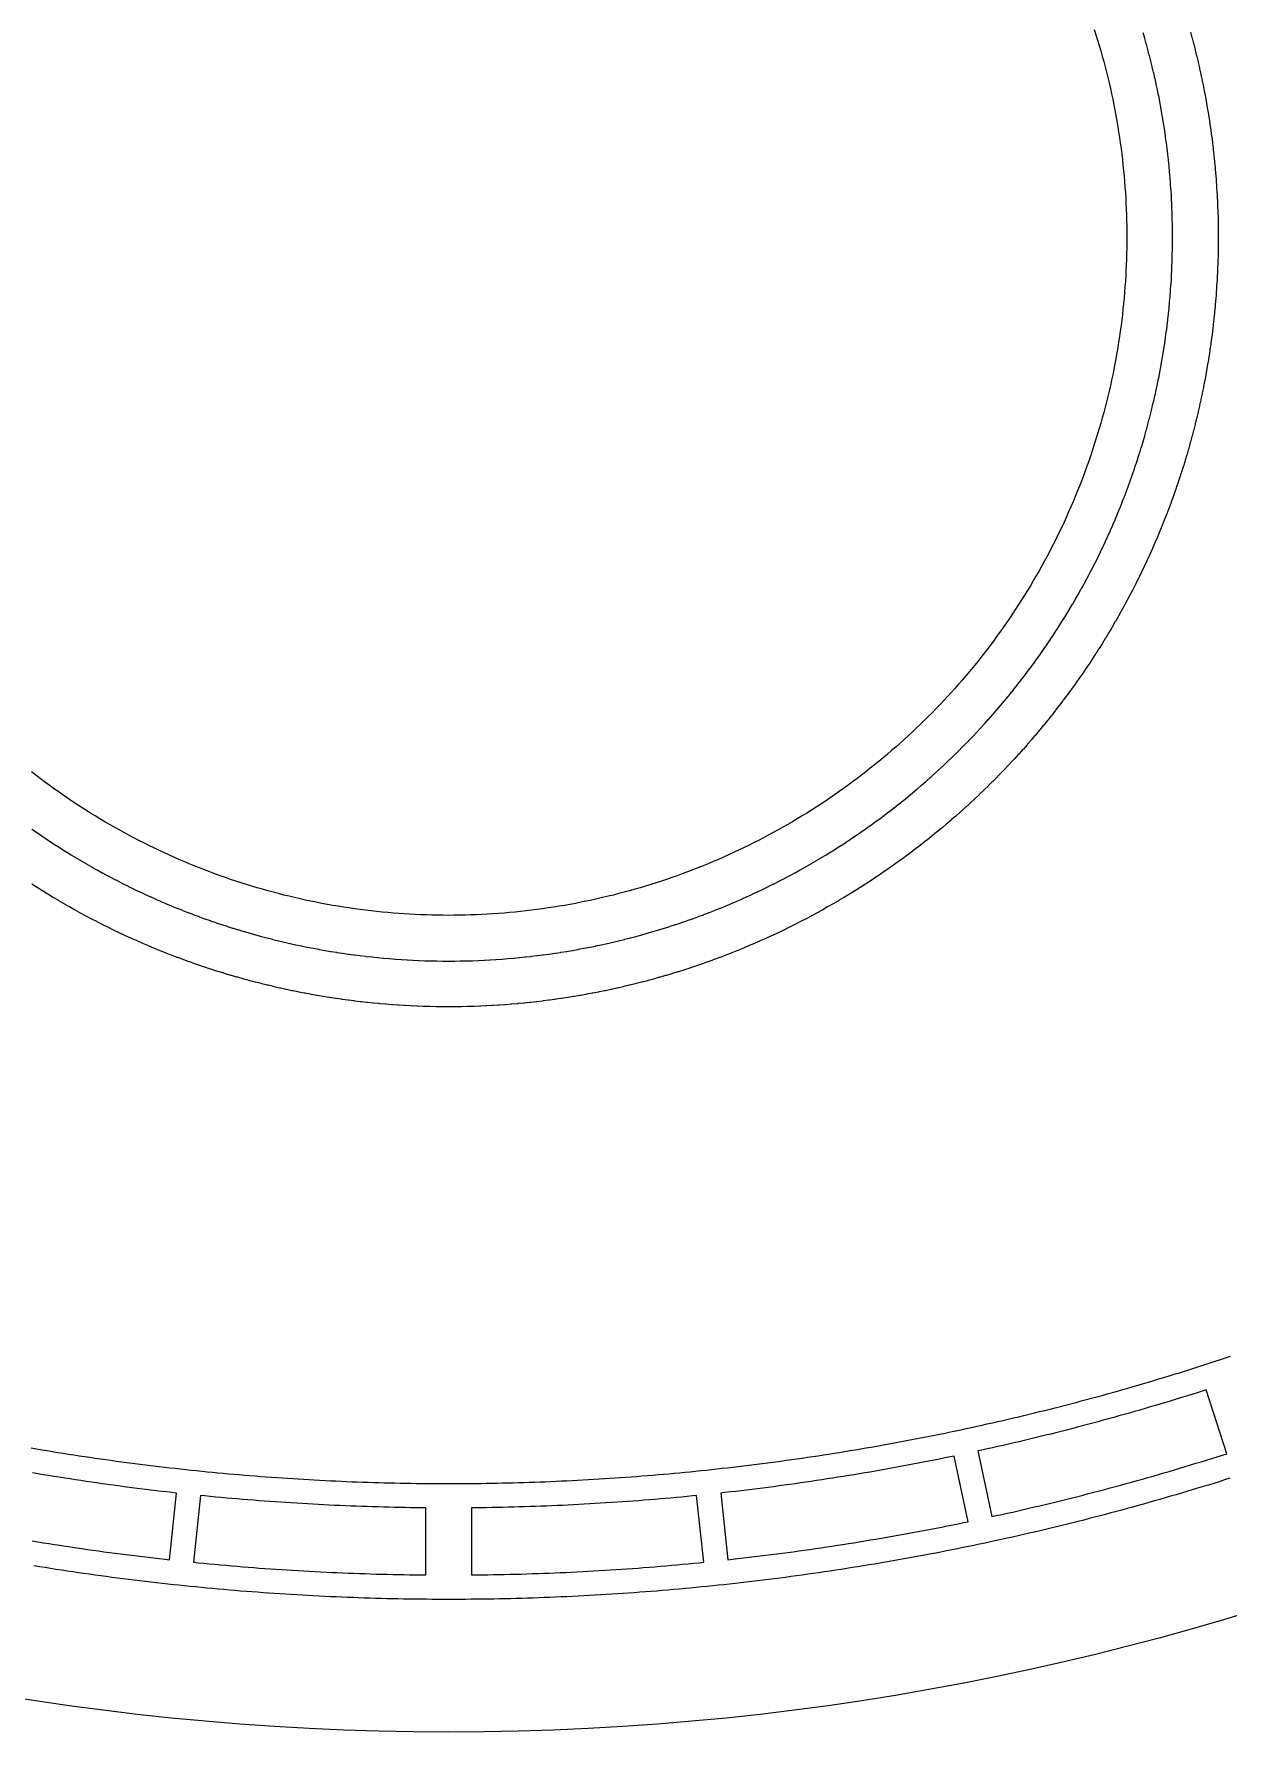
# Model space of a CAD drawing. Header units: millimetres. Extents: x -17.8 to 17.8, y -17.8 to 17.8.
# Drawn here: x -2.72 to 5.11, y -17.8 to -6.66 of the extents above; entities that cross this region are included whole.
import ezdxf

# ---------------------------------------------------------------- set-up
doc = ezdxf.new("R2010")
doc.units = ezdxf.units.MM
doc.layers.add('ALTIN', color=2, linetype='Continuous')
doc.layers.add('KESIM', color=1, linetype='Continuous')

msp = doc.modelspace()

# ---------------------------------------------------------------- linework, layer by layer
at = {"layer": 'ALTIN'}
for points in [[(4.8677, -6.6477), (4.8773, -6.6828), (4.8786, -6.6875), (4.8878, -6.7227), (4.8891, -6.7275), (4.8981, -6.7628), (4.8992, -6.7675), (4.908, -6.8029), (4.9091, -6.8077), (4.9175, -6.8431), (4.9186, -6.8479), (4.9268, -6.8833), (4.9278, -6.8881), (4.9357, -6.9237), (4.9367, -6.9285), (4.9442, -6.9641), (4.9452, -6.9689), (4.9525, -7.0046), (4.9534, -7.0094), (4.9604, -7.0451), (4.9613, -7.05), (4.968, -7.0858), (4.9689, -7.0906), (4.9752, -7.1264), (4.9761, -7.1313), (4.9821, -7.1672), (4.9829, -7.172), (4.9887, -7.2079), (4.9895, -7.2128), (4.995, -7.2488), (4.9957, -7.2536), (5.0009, -7.2897), (5.0016, -7.2945), (5.0065, -7.3306), (5.0071, -7.3355), (5.0117, -7.3716), (5.0123, -7.3765), (5.0166, -7.4126), (5.0172, -7.4175), (5.0212, -7.4537), (5.0217, -7.4586), (5.0254, -7.4948), (5.0259, -7.4997), (5.0293, -7.5359), (5.0298, -7.5408), (5.0329, -7.5771), (5.0333, -7.582), (5.0361, -7.6183), (5.0365, -7.6231), (5.039, -7.6595), (5.0393, -7.6644), (5.0416, -7.7007), (5.0419, -7.7056), (5.0438, -7.742), (5.044, -7.7469), (5.0457, -7.7832), (5.0459, -7.7881), (5.0472, -7.8245), (5.0474, -7.8294), (5.0484, -7.8658), (5.0485, -7.8707), (5.0493, -7.9071), (5.0494, -7.912), (5.0498, -7.9484), (5.0498, -7.9533), (5.05, -7.9897), (5.05, -7.9947), (5.0498, -8.0311), (5.0498, -8.036), (5.0494, -8.0724), (5.0493, -8.0773), (5.0485, -8.1137), (5.0484, -8.1186), (5.0474, -8.155), (5.0472, -8.1599), (5.0459, -8.1963), (5.0457, -8.2012), (5.044, -8.2375), (5.0438, -8.2424), (5.0419, -8.2788), (5.0416, -8.2837), (5.0393, -8.32), (5.039, -8.3249), (5.0365, -8.3613), (5.0361, -8.3661), (5.0333, -8.4024), (5.0329, -8.4073), (5.0298, -8.4436), (5.0293, -8.4485), (5.0259, -8.4847), (5.0254, -8.4896), (5.0217, -8.5258), (5.0212, -8.5307), (5.0172, -8.5669), (5.0166, -8.5718), (5.0123, -8.6079), (5.0117, -8.6128), (5.0071, -8.6489), (5.0065, -8.6538), (5.0016, -8.6899), (5.0009, -8.6947), (4.9957, -8.7308), (4.995, -8.7356), (4.9895, -8.7716), (4.9887, -8.7765), (4.9829, -8.8124), (4.9821, -8.8172), (4.9761, -8.8531), (4.9752, -8.858), (4.9689, -8.8938), (4.968, -8.8986), (4.9613, -8.9344), (4.9604, -8.9393), (4.9534, -8.975), (4.9525, -8.9798), (4.9452, -9.0155), (4.9442, -9.0203), (4.9367, -9.0559), (4.9357, -9.0607), (4.9278, -9.0963), (4.9268, -9.1011), (4.9186, -9.1365), (4.9175, -9.1413), (4.9091, -9.1767), (4.908, -9.1815), (4.8992, -9.2169), (4.8981, -9.2216), (4.8891, -9.2569), (4.8878, -9.2617), (4.8786, -9.2969), (4.8773, -9.3016), (4.8677, -9.3367), (4.8664, -9.3415), (4.8566, -9.3765), (4.8552, -9.3812), (4.8451, -9.4162), (4.8437, -9.4209), (4.8333, -9.4558), (4.8318, -9.4605), (4.8211, -9.4953), (4.8197, -9.5), (4.8087, -9.5347), (4.8072, -9.5393), (4.7959, -9.574), (4.7943, -9.5786), (4.7828, -9.6131), (4.7812, -9.6178), (4.7694, -9.6522), (4.7677, -9.6569), (4.7556, -9.6912), (4.754, -9.6958), (4.7416, -9.73), (4.7399, -9.7346), (4.7272, -9.7688), (4.7255, -9.7734), (4.7125, -9.8074), (4.7107, -9.812), (4.6975, -9.8459), (4.6957, -9.8504), (4.6822, -9.8842), (4.6803, -9.8888), (4.6665, -9.9225), (4.6646, -9.927), (4.6506, -9.9606), (4.6487, -9.9651), (4.6343, -9.9986), (4.6324, -10.0031), (4.6177, -10.0364), (4.6158, -10.0409), (4.6009, -10.0741), (4.5988, -10.0786), (4.5837, -10.1117), (4.5816, -10.1162), (4.5662, -10.1491), (4.5641, -10.1536), (4.5484, -10.1864), (4.5463, -10.1908), (4.5303, -10.2236), (4.5281, -10.228), (4.5119, -10.2605), (4.5097, -10.2649), (4.4932, -10.2974), (4.4909, -10.3017), (4.4742, -10.3341), (4.4719, -10.3384), (4.4549, -10.3706), (4.4525, -10.3749), (4.4352, -10.407), (4.4329, -10.4113), (4.4153, -10.4432), (4.413, -10.4474), (4.3951, -10.4792), (4.3927, -10.4835), (4.3747, -10.5151), (4.3722, -10.5193), (4.3539, -10.5508), (4.3514, -10.555), (4.3328, -10.5863), (4.3303, -10.5905), (4.3114, -10.6217), (4.3089, -10.6259), (4.2898, -10.6569), (4.2872, -10.661), (4.2678, -10.6919), (4.2652, -10.696), (4.2456, -10.7267), (4.2429, -10.7308), (4.2231, -10.7613), (4.2204, -10.7654), (4.2003, -10.7958), (4.1976, -10.7999), (4.1772, -10.8301), (4.1744, -10.8341), (4.1538, -10.8641), (4.1511, -10.8682), (4.1302, -10.898), (4.1274, -10.902), (4.1063, -10.9317), (4.1034, -10.9357), (4.0821, -10.9652), (4.0792, -10.9692), (4.0577, -10.9985), (4.0547, -11.0024), (4.0329, -11.0316), (4.03, -11.0355), (4.0079, -11.0645), (4.0049, -11.0684), (3.9827, -11.0972), (3.9796, -11.1011), (3.9571, -11.1297), (3.9541, -11.1335), (3.9313, -11.1619), (3.9282, -11.1657), (3.9053, -11.194), (3.9021, -11.1978), (3.8789, -11.2258), (3.8758, -11.2296), (3.8523, -11.2575), (3.8492, -11.2612), (3.8255, -11.2889), (3.8223, -11.2926), (3.7984, -11.32), (3.7952, -11.3237), (3.7711, -11.351), (3.7678, -11.3547), (3.7434, -11.3818), (3.7402, -11.3854), (3.7156, -11.4123), (3.7123, -11.4159), (3.6875, -11.4425), (3.6841, -11.4461), (3.6591, -11.4726), (3.6558, -11.4762), (3.6305, -11.5024), (3.6271, -11.5059), (3.6017, -11.532), (3.5983, -11.5355), (3.5726, -11.5614), (3.5692, -11.5648), (3.5433, -11.5905), (3.5398, -11.5939), (3.5137, -11.6193), (3.5102, -11.6227), (3.484, -11.648), (3.4804, -11.6513), (3.4539, -11.6763), (3.4503, -11.6797), (3.4237, -11.7045), (3.4201, -11.7078), (3.3932, -11.7324), (3.3896, -11.7356), (3.3625, -11.76), (3.3588, -11.7633), (3.3315, -11.7874), (3.3278, -11.7906), (3.3004, -11.8145), (3.2967, -11.8177), (3.269, -11.8414), (3.2653, -11.8445), (3.2374, -11.868), (3.2336, -11.8711), (3.2056, -11.8943), (3.2018, -11.8975), (3.1735, -11.9204), (3.1697, -11.9235), (3.1413, -11.9463), (3.1375, -11.9493), (3.1089, -11.9718), (3.105, -11.9749), (3.0762, -11.9971), (3.0723, -12.0001), (3.0433, -12.0222), (3.0394, -12.0251), (3.0102, -12.0469), (3.0063, -12.0499), (2.977, -12.0714), (2.973, -12.0743), (2.9435, -12.0956), (2.9395, -12.0985), (2.9098, -12.1196), (2.9058, -12.1224), (2.876, -12.1433), (2.8719, -12.146), (2.8419, -12.1666), (2.8379, -12.1694), (2.8077, -12.1898), (2.8036, -12.1925), (2.7732, -12.2126), (2.7691, -12.2153), (2.7386, -12.2351), (2.7345, -12.2378), (2.7038, -12.2574), (2.6997, -12.26), (2.6688, -12.2794), (2.6647, -12.282), (2.6337, -12.3011), (2.6295, -12.3036), (2.5983, -12.3225), (2.5941, -12.325), (2.5628, -12.3436), (2.5586, -12.3461), (2.5271, -12.3644), (2.5229, -12.3669), (2.4913, -12.3849), (2.487, -12.3873), (2.4552, -12.4052), (2.451, -12.4075), (2.4191, -12.4251), (2.4148, -12.4274), (2.3827, -12.4447), (2.3784, -12.4471), (2.3462, -12.4641), (2.3419, -12.4664), (2.3095, -12.4831), (2.3052, -12.4854), (2.2727, -12.5019), (2.2683, -12.5041), (2.2358, -12.5203), (2.2314, -12.5225), (2.1986, -12.5385), (2.1942, -12.5406), (2.1614, -12.5563), (2.1569, -12.5584), (2.124, -12.5738), (2.1195, -12.5759), (2.0864, -12.591), (2.0819, -12.5931), (2.0487, -12.608), (2.0442, -12.6099), (2.0109, -12.6246), (2.0064, -12.6265), (1.9729, -12.6409), (1.9684, -12.6428), (1.9348, -12.6568), (1.9303, -12.6587), (1.8966, -12.6725), (1.892, -12.6744), (1.8582, -12.6879), (1.8537, -12.6897), (1.8198, -12.7029), (1.8152, -12.7047), (1.7812, -12.7177), (1.7766, -12.7194), (1.7424, -12.7321), (1.7378, -12.7338), (1.7036, -12.7462), (1.699, -12.7478), (1.6647, -12.7599), (1.66, -12.7616), (1.6256, -12.7734), (1.6209, -12.775), (1.5864, -12.7865), (1.5818, -12.7881), (1.5471, -12.7994), (1.5425, -12.8009), (1.5078, -12.8119), (1.5031, -12.8133), (1.4683, -12.824), (1.4636, -12.8255), (1.4287, -12.8359), (1.424, -12.8373), (1.389, -12.8474), (1.3843, -12.8488), (1.3493, -12.8586), (1.3445, -12.8599), (1.3094, -12.8695), (1.3047, -12.8708), (1.2695, -12.88), (1.2647, -12.8813), (1.2294, -12.8903), (1.2247, -12.8914), (1.1893, -12.9002), (1.1845, -12.9013), (1.1491, -12.9097), (1.1443, -12.9108), (1.1089, -12.919), (1.1041, -12.92), (1.0685, -12.9279), (1.0637, -12.9289), (1.0281, -12.9364), (1.0233, -12.9374), (0.9876, -12.9447), (0.9828, -12.9456), (0.9471, -12.9526), (0.9422, -12.9535), (0.9064, -12.9602), (0.9016, -12.9611), (0.8658, -12.9674), (0.8609, -12.9683), (0.825, -12.9743), (0.8202, -12.9751), (0.7843, -12.9809), (0.7794, -12.9817), (0.7434, -12.9872), (0.7386, -12.9879), (0.7025, -12.9931), (0.6977, -12.9938), (0.6616, -12.9987), (0.6567, -12.9993), (0.6206, -13.0039), (0.6157, -13.0045), (0.5796, -13.0088), (0.5747, -13.0094), (0.5385, -13.0134), (0.5336, -13.0139), (0.4974, -13.0176), (0.4925, -13.0181), (0.4563, -13.0215), (0.4514, -13.022), (0.4151, -13.0251), (0.4102, -13.0255), (0.3739, -13.0283), (0.3691, -13.0287), (0.3327, -13.0312), (0.3278, -13.0315), (0.2915, -13.0338), (0.2866, -13.0341), (0.2502, -13.036), (0.2453, -13.0362), (0.209, -13.0379), (0.2041, -13.0381), (0.1677, -13.0394), (0.1628, -13.0396), (0.1264, -13.0406), (0.1215, -13.0407), (0.0851, -13.0415), (0.0802, -13.0416), (0.0438, -13.042), (0.0389, -13.042), (0.0025, -13.0422), (-0.0025, -13.0422), (-0.0389, -13.042), (-0.0438, -13.042), (-0.0802, -13.0416), (-0.0851, -13.0415), (-0.1215, -13.0407), (-0.1264, -13.0406), (-0.1628, -13.0396), (-0.1677, -13.0394), (-0.2041, -13.0381), (-0.209, -13.0379), (-0.2453, -13.0362), (-0.2502, -13.036), (-0.2866, -13.0341), (-0.2915, -13.0338), (-0.3278, -13.0315), (-0.3327, -13.0312), (-0.3691, -13.0287), (-0.3739, -13.0283), (-0.4102, -13.0255), (-0.4151, -13.0251), (-0.4514, -13.022), (-0.4563, -13.0215), (-0.4925, -13.0181), (-0.4974, -13.0176), (-0.5336, -13.0139), (-0.5385, -13.0134), (-0.5747, -13.0094), (-0.5796, -13.0088), (-0.6157, -13.0045), (-0.6206, -13.0039), (-0.6567, -12.9993), (-0.6616, -12.9987), (-0.6977, -12.9938), (-0.7025, -12.9931), (-0.7386, -12.9879), (-0.7434, -12.9872), (-0.7794, -12.9817), (-0.7843, -12.9809), (-0.8202, -12.9751), (-0.825, -12.9743), (-0.8609, -12.9683), (-0.8658, -12.9674), (-0.9016, -12.9611), (-0.9064, -12.9602), (-0.9422, -12.9535), (-0.9471, -12.9526), (-0.9828, -12.9456), (-0.9876, -12.9447), (-1.0233, -12.9374), (-1.0281, -12.9364), (-1.0637, -12.9289), (-1.0685, -12.9279), (-1.1041, -12.92), (-1.1089, -12.919), (-1.1443, -12.9108), (-1.1491, -12.9097), (-1.1845, -12.9013), (-1.1893, -12.9002), (-1.2247, -12.8914), (-1.2294, -12.8903), (-1.2647, -12.8813), (-1.2695, -12.88), (-1.3047, -12.8708), (-1.3094, -12.8695), (-1.3445, -12.8599), (-1.3493, -12.8586), (-1.3843, -12.8488), (-1.389, -12.8474), (-1.424, -12.8373), (-1.4287, -12.8359), (-1.4636, -12.8255), (-1.4683, -12.824), (-1.5031, -12.8133), (-1.5078, -12.8119), (-1.5425, -12.8009), (-1.5471, -12.7994), (-1.5818, -12.7881), (-1.5864, -12.7865), (-1.6209, -12.775), (-1.6256, -12.7734), (-1.66, -12.7616), (-1.6647, -12.7599), (-1.699, -12.7478), (-1.7036, -12.7462), (-1.7378, -12.7338), (-1.7424, -12.7321), (-1.7766, -12.7194), (-1.7812, -12.7177), (-1.8152, -12.7047), (-1.8198, -12.7029), (-1.8537, -12.6897), (-1.8582, -12.6879), (-1.892, -12.6744), (-1.8966, -12.6725), (-1.9303, -12.6587), (-1.9348, -12.6568), (-1.9684, -12.6428), (-1.9729, -12.6409), (-2.0064, -12.6265), (-2.0109, -12.6246), (-2.0442, -12.6099), (-2.0487, -12.608), (-2.0819, -12.5931), (-2.0864, -12.591), (-2.1195, -12.5759), (-2.124, -12.5738), (-2.1569, -12.5584), (-2.1614, -12.5563), (-2.1942, -12.5406), (-2.1986, -12.5385), (-2.2314, -12.5225), (-2.2358, -12.5203), (-2.2683, -12.5041), (-2.2727, -12.5019), (-2.3052, -12.4854), (-2.3095, -12.4831), (-2.3419, -12.4664), (-2.3462, -12.4641), (-2.3784, -12.4471), (-2.3827, -12.4447), (-2.4148, -12.4274), (-2.4191, -12.4251), (-2.451, -12.4075), (-2.4552, -12.4052), (-2.487, -12.3873), (-2.4913, -12.3849), (-2.5229, -12.3669), (-2.5271, -12.3644), (-2.5586, -12.3461), (-2.5628, -12.3436), (-2.5941, -12.325), (-2.5983, -12.3225), (-2.6295, -12.3036), (-2.6337, -12.3011), (-2.6647, -12.282), (-2.6688, -12.2794), (-2.6997, -12.26), (-2.7038, -12.2574), (-2.7345, -12.2378)], [(-2.7341, -11.8764), (-2.7042, -11.8973), (-2.7022, -11.8987), (-2.6722, -11.9193), (-2.6702, -11.9206), (-2.64, -11.941), (-2.6379, -11.9424), (-2.6076, -11.9625), (-2.6055, -11.9638), (-2.575, -11.9837), (-2.573, -11.985), (-2.5423, -12.0046), (-2.5402, -12.0059), (-2.5094, -12.0253), (-2.5073, -12.0266), (-2.4763, -12.0457), (-2.4742, -12.0469), (-2.443, -12.0658), (-2.4409, -12.067), (-2.4096, -12.0856), (-2.4075, -12.0869), (-2.3761, -12.1052), (-2.3739, -12.1064), (-2.3423, -12.1245), (-2.3402, -12.1257), (-2.3084, -12.1435), (-2.3063, -12.1447), (-2.2744, -12.1623), (-2.2723, -12.1635), (-2.2402, -12.1807), (-2.2381, -12.1819), (-2.2059, -12.1989), (-2.2037, -12.2001), (-2.1714, -12.2168), (-2.1692, -12.218), (-2.1367, -12.2345), (-2.1346, -12.2356), (-2.102, -12.2518), (-2.0998, -12.2529), (-2.0671, -12.2689), (-2.0648, -12.2699), (-2.032, -12.2856), (-2.0298, -12.2867), (-1.9968, -12.3021), (-1.9946, -12.3031), (-1.9615, -12.3183), (-1.9592, -12.3193), (-1.926, -12.3342), (-1.9238, -12.3352), (-1.8904, -12.3498), (-1.8882, -12.3508), (-1.8547, -12.3651), (-1.8525, -12.3661), (-1.8189, -12.3802), (-1.8166, -12.3811), (-1.7829, -12.3949), (-1.7806, -12.3958), (-1.7468, -12.4093), (-1.7446, -12.4102), (-1.7106, -12.4235), (-1.7084, -12.4244), (-1.6743, -12.4373), (-1.672, -12.4382), (-1.6379, -12.4509), (-1.6356, -12.4517), (-1.6014, -12.4641), (-1.5991, -12.4649), (-1.5647, -12.4771), (-1.5624, -12.4779), (-1.528, -12.4897), (-1.5257, -12.4905), (-1.4912, -12.5021), (-1.4888, -12.5028), (-1.4542, -12.5141), (-1.4519, -12.5149), (-1.4172, -12.5259), (-1.4148, -12.5266), (-1.38, -12.5373), (-1.3777, -12.538), (-1.3428, -12.5484), (-1.3404, -12.5491), (-1.3055, -12.5593), (-1.3031, -12.56), (-1.2681, -12.5698), (-1.2657, -12.5705), (-1.2306, -12.58), (-1.2282, -12.5807), (-1.193, -12.5899), (-1.1906, -12.5906), (-1.1553, -12.5995), (-1.153, -12.6001), (-1.1176, -12.6088), (-1.1152, -12.6094), (-1.0798, -12.6178), (-1.0774, -12.6184), (-1.0419, -12.6265), (-1.0395, -12.6271), (-1.004, -12.6349), (-1.0016, -12.6354), (-0.966, -12.6429), (-0.9636, -12.6434), (-0.9279, -12.6507), (-0.9255, -12.6512), (-0.8897, -12.6581), (-0.8873, -12.6586), (-0.8515, -12.6652), (-0.8491, -12.6657), (-0.8133, -12.6721), (-0.8109, -12.6725), (-0.775, -12.6786), (-0.7725, -12.679), (-0.7366, -12.6847), (-0.7342, -12.6851), (-0.6982, -12.6906), (-0.6958, -12.691), (-0.6597, -12.6962), (-0.6573, -12.6965), (-0.6212, -12.7014), (-0.6188, -12.7017), (-0.5827, -12.7063), (-0.5802, -12.7066), (-0.5441, -12.7109), (-0.5416, -12.7112), (-0.5055, -12.7152), (-0.503, -12.7155), (-0.4668, -12.7192), (-0.4644, -12.7194), (-0.4281, -12.7229), (-0.4257, -12.7231), (-0.3894, -12.7262), (-0.387, -12.7264), (-0.3507, -12.7292), (-0.3482, -12.7294), (-0.3119, -12.7319), (-0.3094, -12.7321), (-0.2731, -12.7343), (-0.2707, -12.7345), (-0.2343, -12.7364), (-0.2318, -12.7365), (-0.1955, -12.7382), (-0.193, -12.7383), (-0.1566, -12.7396), (-0.1542, -12.7397), (-0.1178, -12.7407), (-0.1153, -12.7408), (-0.0789, -12.7415), (-0.0765, -12.7416), (-0.0401, -12.742), (-0.0376, -12.742), (-0.0012, -12.7422), (0.0012, -12.7422), (0.0376, -12.742), (0.0401, -12.742), (0.0765, -12.7416), (0.0789, -12.7415), (0.1153, -12.7408), (0.1178, -12.7407), (0.1542, -12.7397), (0.1566, -12.7396), (0.193, -12.7383), (0.1955, -12.7382), (0.2318, -12.7365), (0.2343, -12.7364), (0.2707, -12.7345), (0.2731, -12.7343), (0.3094, -12.7321), (0.3119, -12.7319), (0.3482, -12.7294), (0.3507, -12.7292), (0.387, -12.7264), (0.3894, -12.7262), (0.4257, -12.7231), (0.4281, -12.7229), (0.4644, -12.7194), (0.4668, -12.7192), (0.503, -12.7155), (0.5055, -12.7152), (0.5416, -12.7112), (0.5441, -12.7109), (0.5802, -12.7066), (0.5827, -12.7063), (0.6188, -12.7017), (0.6212, -12.7014), (0.6573, -12.6965), (0.6597, -12.6962), (0.6958, -12.691), (0.6982, -12.6906), (0.7342, -12.6851), (0.7366, -12.6847), (0.7725, -12.679), (0.775, -12.6786), (0.8109, -12.6725), (0.8133, -12.6721), (0.8491, -12.6657), (0.8515, -12.6652), (0.8873, -12.6586), (0.8897, -12.6581), (0.9255, -12.6512), (0.9279, -12.6507), (0.9636, -12.6434), (0.966, -12.6429), (1.0016, -12.6354), (1.004, -12.6349), (1.0395, -12.6271), (1.0419, -12.6265), (1.0774, -12.6184), (1.0798, -12.6178), (1.1152, -12.6094), (1.1176, -12.6088), (1.153, -12.6001), (1.1553, -12.5995), (1.1906, -12.5906), (1.193, -12.5899), (1.2282, -12.5807), (1.2306, -12.58), (1.2657, -12.5705), (1.2681, -12.5698), (1.3031, -12.56), (1.3055, -12.5593), (1.3404, -12.5491), (1.3428, -12.5484), (1.3777, -12.538), (1.38, -12.5373), (1.4148, -12.5266), (1.4172, -12.5259), (1.4519, -12.5149), (1.4542, -12.5141), (1.4888, -12.5028), (1.4912, -12.5021), (1.5257, -12.4905), (1.528, -12.4897), (1.5624, -12.4779), (1.5647, -12.4771), (1.5991, -12.4649), (1.6014, -12.4641), (1.6356, -12.4517), (1.6379, -12.4509), (1.672, -12.4382), (1.6743, -12.4373), (1.7084, -12.4244), (1.7106, -12.4235), (1.7446, -12.4102), (1.7468, -12.4093), (1.7806, -12.3958), (1.7829, -12.3949), (1.8166, -12.3811), (1.8189, -12.3802), (1.8525, -12.3661), (1.8547, -12.3651), (1.8882, -12.3508), (1.8904, -12.3498), (1.9238, -12.3352), (1.926, -12.3342), (1.9592, -12.3193), (1.9615, -12.3183), (1.9946, -12.3031), (1.9968, -12.3021), (2.0298, -12.2867), (2.032, -12.2856), (2.0648, -12.2699), (2.0671, -12.2689), (2.0998, -12.2529), (2.102, -12.2518), (2.1346, -12.2356), (2.1367, -12.2345), (2.1692, -12.218), (2.1714, -12.2168), (2.2037, -12.2001), (2.2059, -12.1989), (2.2381, -12.1819), (2.2402, -12.1807), (2.2723, -12.1635), (2.2744, -12.1623), (2.3063, -12.1447), (2.3084, -12.1435), (2.3402, -12.1257), (2.3423, -12.1245), (2.3739, -12.1064), (2.3761, -12.1052), (2.4075, -12.0869), (2.4096, -12.0856), (2.4409, -12.067), (2.443, -12.0658), (2.4742, -12.0469), (2.4763, -12.0457), (2.5073, -12.0266), (2.5094, -12.0253), (2.5402, -12.0059), (2.5423, -12.0046), (2.573, -11.985), (2.575, -11.9837), (2.6055, -11.9638), (2.6076, -11.9625), (2.6379, -11.9424), (2.64, -11.941), (2.6702, -11.9206), (2.6722, -11.9193), (2.7022, -11.8987), (2.7042, -11.8973), (2.7341, -11.8764), (2.7361, -11.875), (2.7658, -11.8539), (2.7678, -11.8525), (2.7973, -11.8312), (2.7993, -11.8297), (2.8286, -11.8082), (2.8306, -11.8067), (2.8597, -11.7849), (2.8617, -11.7834), (2.8906, -11.7614), (2.8926, -11.7599), (2.9214, -11.7376), (2.9233, -11.7361), (2.9519, -11.7136), (2.9538, -11.712), (2.9823, -11.6893), (2.9842, -11.6878), (3.0124, -11.6648), (3.0143, -11.6632), (3.0424, -11.64), (3.0442, -11.6384), (3.0721, -11.615), (3.074, -11.6134), (3.1016, -11.5897), (3.1035, -11.5881), (3.131, -11.5642), (3.1328, -11.5626), (3.1601, -11.5385), (3.1619, -11.5369), (3.189, -11.5125), (3.1908, -11.5109), (3.2177, -11.4863), (3.2195, -11.4847), (3.2462, -11.4599), (3.248, -11.4582), (3.2744, -11.4332), (3.2762, -11.4315), (3.3025, -11.4063), (3.3042, -11.4046), (3.3303, -11.3792), (3.332, -11.3775), (3.3579, -11.3518), (3.3596, -11.3501), (3.3853, -11.3242), (3.387, -11.3225), (3.4124, -11.2964), (3.4141, -11.2947), (3.4393, -11.2684), (3.441, -11.2666), (3.466, -11.2402), (3.4677, -11.2384), (3.4925, -11.2117), (3.4941, -11.2099), (3.5187, -11.183), (3.5203, -11.1812), (3.5447, -11.1541), (3.5463, -11.1523), (3.5704, -11.125), (3.572, -11.1232), (3.5959, -11.0957), (3.5975, -11.0938), (3.6212, -11.0662), (3.6228, -11.0643), (3.6462, -11.0364), (3.6478, -11.0346), (3.671, -11.0065), (3.6726, -11.0046), (3.6956, -10.9764), (3.6971, -10.9745), (3.7198, -10.946), (3.7214, -10.9441), (3.7439, -10.9155), (3.7454, -10.9136), (3.7677, -10.8848), (3.7692, -10.8828), (3.7912, -10.8539), (3.7927, -10.8519), (3.8145, -10.8228), (3.816, -10.8208), (3.8375, -10.7915), (3.839, -10.7895), (3.8603, -10.76), (3.8617, -10.758), (3.8828, -10.7283), (3.8842, -10.7263), (3.9051, -10.6964), (3.9065, -10.6944), (3.9271, -10.6644), (3.9284, -10.6624), (3.9488, -10.6322), (3.9502, -10.6301), (3.9703, -10.5998), (3.9716, -10.5977), (3.9915, -10.5672), (3.9928, -10.5652), (4.0124, -10.5345), (4.0137, -10.5324), (4.0331, -10.5016), (4.0344, -10.4995), (4.0535, -10.4685), (4.0547, -10.4664), (4.0736, -10.4352), (4.0748, -10.4331), (4.0934, -10.4018), (4.0947, -10.3997), (4.113, -10.3683), (4.1142, -10.3661), (4.1323, -10.3345), (4.1335, -10.3324), (4.1513, -10.3006), (4.1525, -10.2985), (4.1701, -10.2666), (4.1713, -10.2645), (4.1885, -10.2324), (4.1897, -10.2303), (4.2067, -10.1981), (4.2079, -10.1959), (4.2246, -10.1636), (4.2258, -10.1614), (4.2423, -10.1289), (4.2434, -10.1268), (4.2596, -10.0942), (4.2607, -10.092), (4.2767, -10.0593), (4.2777, -10.057), (4.2934, -10.0242), (4.2945, -10.022), (4.3099, -9.989), (4.3109, -9.9868), (4.3261, -9.9537), (4.3271, -9.9514), (4.342, -9.9182), (4.343, -9.916), (4.3576, -9.8826), (4.3586, -9.8804), (4.3729, -9.8469), (4.3739, -9.8447), (4.388, -9.8111), (4.3889, -9.8088), (4.4027, -9.7751), (4.4036, -9.7728), (4.4171, -9.739), (4.418, -9.7368), (4.4313, -9.7028), (4.4322, -9.7006), (4.4451, -9.6665), (4.446, -9.6642), (4.4587, -9.6301), (4.4595, -9.6278), (4.4719, -9.5936), (4.4727, -9.5913), (4.4849, -9.5569), (4.4857, -9.5546), (4.4975, -9.5202), (4.4983, -9.5179), (4.5099, -9.4834), (4.5106, -9.481), (4.5219, -9.4464), (4.5227, -9.4441), (4.5337, -9.4094), (4.5344, -9.407), (4.5451, -9.3722), (4.5458, -9.3699), (4.5562, -9.335), (4.5569, -9.3326), (4.5671, -9.2977), (4.5678, -9.2953), (4.5776, -9.2603), (4.5783, -9.2579), (4.5878, -9.2228), (4.5885, -9.2204), (4.5977, -9.1852), (4.5984, -9.1828), (4.6073, -9.1475), (4.6079, -9.1452), (4.6166, -9.1098), (4.6172, -9.1074), (4.6256, -9.072), (4.6262, -9.0696), (4.6343, -9.0341), (4.6349, -9.0317), (4.6427, -8.9962), (4.6432, -8.9938), (4.6507, -8.9582), (4.6512, -8.9558), (4.6585, -8.9201), (4.659, -8.9177), (4.6659, -8.8819), (4.6664, -8.8795), (4.673, -8.8437), (4.6735, -8.8413), (4.6799, -8.8055), (4.6803, -8.8031), (4.6864, -8.7672), (4.6868, -8.7647), (4.6925, -8.7288), (4.6929, -8.7264), (4.6984, -8.6904), (4.6988, -8.688), (4.704, -8.6519), (4.7043, -8.6495), (4.7092, -8.6134), (4.7095, -8.611), (4.7141, -8.5749), (4.7144, -8.5724), (4.7187, -8.5363), (4.719, -8.5338), (4.723, -8.4977), (4.7233, -8.4952), (4.727, -8.459), (4.7272, -8.4566), (4.7307, -8.4203), (4.7309, -8.4179), (4.734, -8.3816), (4.7342, -8.3792), (4.737, -8.3429), (4.7372, -8.3404), (4.7397, -8.3041), (4.7399, -8.3016), (4.7421, -8.2653), (4.7423, -8.2629), (4.7442, -8.2265), (4.7443, -8.224), (4.746, -8.1877), (4.7461, -8.1852), (4.7474, -8.1488), (4.7475, -8.1464), (4.7485, -8.11), (4.7486, -8.1075), (4.7493, -8.0711), (4.7494, -8.0687), (4.7498, -8.0323), (4.7498, -8.0298), (4.75, -7.9934), (4.75, -7.991), (4.7498, -7.9546), (4.7498, -7.9521), (4.7494, -7.9157), (4.7493, -7.9133), (4.7486, -7.8769), (4.7485, -7.8744), (4.7475, -7.838), (4.7474, -7.8356), (4.7461, -7.7992), (4.746, -7.7967), (4.7443, -7.7604), (4.7442, -7.7579), (4.7423, -7.7215), (4.7421, -7.7191), (4.7399, -7.6828), (4.7397, -7.6803), (4.7372, -7.644), (4.737, -7.6415), (4.7342, -7.6052), (4.734, -7.6028), (4.7309, -7.5665), (4.7307, -7.5641), (4.7272, -7.5278), (4.727, -7.5254), (4.7233, -7.4892), (4.723, -7.4867), (4.719, -7.4506), (4.7187, -7.4481), (4.7144, -7.412), (4.7141, -7.4095), (4.7095, -7.3734), (4.7092, -7.371), (4.7043, -7.3349), (4.704, -7.3325), (4.6988, -7.2964), (4.6984, -7.294), (4.6929, -7.258), (4.6925, -7.2556), (4.6868, -7.2197), (4.6864, -7.2172), (4.6803, -7.1813), (4.6799, -7.1789), (4.6735, -7.1431), (4.673, -7.1407), (4.6664, -7.1049), (4.6659, -7.1025), (4.659, -7.0667), (4.6585, -7.0643), (4.6512, -7.0286), (4.6507, -7.0262), (4.6432, -6.9906), (4.6427, -6.9882), (4.6349, -6.9527), (4.6343, -6.9503), (4.6262, -6.9148), (4.6256, -6.9124), (4.6172, -6.877), (4.6166, -6.8746), (4.6079, -6.8392), (4.6073, -6.8369), (4.5984, -6.8016), (4.5977, -6.7992), (4.5885, -6.764), (4.5878, -6.7616), (4.5783, -6.7265), (4.5776, -6.7241), (4.5678, -6.6891), (4.5671, -6.6867), (4.5569, -6.6518)], [(-2.7384, -15.9364), (-2.7036, -15.9424), (-2.6688, -15.9482), (-2.634, -15.954), (-2.5992, -15.9597), (-2.5644, -15.9654), (-2.5295, -15.9709), (-2.4947, -15.9764), (-2.4598, -15.9818), (-2.425, -15.9871), (-2.3901, -15.9924), (-2.3552, -15.9976), (-2.3203, -16.0027), (-2.2854, -16.0077), (-2.2504, -16.0126), (-2.2155, -16.0175), (-2.1805, -16.0223), (-2.1456, -16.027), (-2.1106, -16.0317), (-2.0756, -16.0362), (-2.0406, -16.0407), (-2.0056, -16.0451), (-1.9706, -16.0495), (-1.9356, -16.0537), (-1.9006, -16.0579), (-1.8655, -16.062), (-1.8305, -16.0661), (-1.7954, -16.07), (-1.7604, -16.0739), (-1.7253, -16.0777), (-1.6902, -16.0814), (-1.6551, -16.0851), (-1.62, -16.0886), (-1.5849, -16.0921), (-1.5498, -16.0956), (-1.5147, -16.0989), (-1.4796, -16.1022), (-1.4444, -16.1054), (-1.4093, -16.1085), (-1.3742, -16.1115), (-1.339, -16.1145), (-1.3038, -16.1173), (-1.2687, -16.1202), (-1.2335, -16.1229), (-1.1983, -16.1255), (-1.1632, -16.1281), (-1.128, -16.1306), (-1.0928, -16.133), (-1.0576, -16.1354), (-1.0224, -16.1376), (-0.9872, -16.1398), (-0.9519, -16.142), (-0.9167, -16.144), (-0.8815, -16.146), (-0.8463, -16.1478), (-0.811, -16.1496), (-0.7758, -16.1514), (-0.7406, -16.153), (-0.7053, -16.1546), (-0.6701, -16.1561), (-0.6348, -16.1575), (-0.5996, -16.1589), (-0.5643, -16.1601), (-0.5291, -16.1613), (-0.4938, -16.1625), (-0.4585, -16.1635), (-0.4233, -16.1645), (-0.388, -16.1653), (-0.3527, -16.1662), (-0.3175, -16.1669), (-0.2822, -16.1675), (-0.2469, -16.1681), (-0.2117, -16.1686), (-0.1764, -16.169), (-0.1411, -16.1694), (-0.1058, -16.1697), (-0.0706, -16.1698), (-0.0353, -16.17), (0, -16.17), (0.0353, -16.17), (0.0706, -16.1698), (0.1058, -16.1697), (0.1411, -16.1694), (0.1764, -16.169), (0.2117, -16.1686), (0.2469, -16.1681), (0.2822, -16.1675), (0.3175, -16.1669), (0.3527, -16.1662), (0.388, -16.1653), (0.4233, -16.1645), (0.4585, -16.1635), (0.4938, -16.1625), (0.5291, -16.1613), (0.5643, -16.1601), (0.5996, -16.1589), (0.6348, -16.1575), (0.6701, -16.1561), (0.7053, -16.1546), (0.7406, -16.153), (0.7758, -16.1514), (0.811, -16.1496), (0.8463, -16.1478), (0.8815, -16.146), (0.9167, -16.144), (0.9519, -16.142), (0.9872, -16.1398), (1.0224, -16.1376), (1.0576, -16.1354), (1.0928, -16.133), (1.128, -16.1306), (1.1632, -16.1281), (1.1983, -16.1255), (1.2335, -16.1229), (1.2687, -16.1202), (1.3038, -16.1173), (1.339, -16.1145), (1.3742, -16.1115), (1.4093, -16.1085), (1.4444, -16.1054), (1.4796, -16.1022), (1.5147, -16.0989), (1.5498, -16.0956), (1.5849, -16.0921), (1.62, -16.0886), (1.6551, -16.0851), (1.6902, -16.0814), (1.7253, -16.0777), (1.7604, -16.0739), (1.7954, -16.07), (1.8305, -16.0661), (1.8655, -16.062), (1.9006, -16.0579), (1.9356, -16.0537), (1.9706, -16.0495), (2.0056, -16.0451), (2.0406, -16.0407), (2.0756, -16.0362), (2.1106, -16.0317), (2.1456, -16.027), (2.1805, -16.0223), (2.2155, -16.0175), (2.2504, -16.0126), (2.2854, -16.0077), (2.3203, -16.0027), (2.3552, -15.9976), (2.3901, -15.9924), (2.425, -15.9871), (2.4598, -15.9818), (2.4947, -15.9764), (2.5295, -15.9709), (2.5644, -15.9654), (2.5992, -15.9597), (2.634, -15.954), (2.6688, -15.9482), (2.7036, -15.9424), (2.7384, -15.9364), (2.7731, -15.9304), (2.8079, -15.9243), (2.8426, -15.9182), (2.8773, -15.9119), (2.9121, -15.9056), (2.9467, -15.8992), (2.9814, -15.8928), (3.0161, -15.8862), (3.0507, -15.8796), (3.0854, -15.8729), (3.12, -15.8661), (3.1546, -15.8593), (3.1892, -15.8524), (3.2238, -15.8454), (3.2583, -15.8383), (3.2929, -15.8312), (3.3274, -15.8239), (3.3619, -15.8166), (3.3964, -15.8093), (3.4309, -15.8018), (3.4654, -15.7943), (3.4998, -15.7867), (3.5343, -15.779), (3.5687, -15.7713), (3.6031, -15.7635), (3.6375, -15.7556), (3.6718, -15.7476), (3.7062, -15.7395), (3.7405, -15.7314), (3.7748, -15.7232), (3.8091, -15.7149), (3.8434, -15.7066), (3.8776, -15.6982), (3.9119, -15.6897), (3.9461, -15.6811), (3.9803, -15.6725), (4.0145, -15.6637), (4.0486, -15.6549), (4.0828, -15.6461), (4.1169, -15.6371), (4.151, -15.6281), (4.1851, -15.619), (4.2192, -15.6099), (4.2532, -15.6006), (4.2872, -15.5913), (4.3212, -15.5819), (4.3552, -15.5724), (4.3892, -15.5629), (4.4231, -15.5533), (4.4571, -15.5436), (4.491, -15.5338), (4.5248, -15.524), (4.5587, -15.5141), (4.5925, -15.5041), (4.6263, -15.4941), (4.6601, -15.4839), (4.6939, -15.4737), (4.7277, -15.4634), (4.7614, -15.4531), (4.7951, -15.4427), (4.8288, -15.4322), (4.8624, -15.4216), (4.896, -15.411), (4.9297, -15.4002), (4.9632, -15.3894), (4.9968, -15.3786), (5.0303, -15.3676), (5.0639, -15.3566), (5.0973, -15.3456), (5.1308, -15.3344)], [(-2.7318, -16.546), (-2.6957, -16.5519), (-2.6595, -16.5578), (-2.6234, -16.5635), (-2.5873, -16.5692), (-2.5511, -16.5748), (-2.5149, -16.5803), (-2.4788, -16.5858), (-2.4426, -16.5912), (-2.4064, -16.5965), (-2.3702, -16.6017), (-2.3339, -16.6068), (-2.2977, -16.6118), (-2.2615, -16.6168), (-2.2252, -16.6217), (-2.1889, -16.6265), (-2.1526, -16.6313), (-2.1164, -16.6359), (-2.0801, -16.6405), (-2.0437, -16.645), (-2.0074, -16.6494), (-1.9711, -16.6538), (-1.9348, -16.658), (-1.8984, -16.6622), (-1.8621, -16.6663), (-1.8325, -16.6696), (-1.7865, -16.232), (-1.8132, -16.229), (-1.8486, -16.225), (-1.884, -16.221), (-1.9194, -16.2168), (-1.9548, -16.2126), (-1.9901, -16.2083), (-2.0255, -16.2039), (-2.0608, -16.1994), (-2.0962, -16.1949), (-2.1315, -16.1903), (-2.1668, -16.1856), (-2.2021, -16.1808), (-2.2374, -16.176), (-2.2727, -16.1711), (-2.308, -16.1661), (-2.3432, -16.161), (-2.3785, -16.1559), (-2.4137, -16.1506), (-2.449, -16.1453), (-2.4842, -16.1399), (-2.5194, -16.1345), (-2.5546, -16.129), (-2.5898, -16.1233), (-2.6249, -16.1177), (-2.6601, -16.1119), (-2.6952, -16.106), (-2.7304, -16.1001)], [(5.1262, -16.1353), (5.0909, -16.1464), (5.0557, -16.1575), (5.0204, -16.1685), (4.9852, -16.1794), (4.9499, -16.1902), (4.9145, -16.201), (4.8792, -16.2117), (4.8438, -16.2223), (4.8084, -16.2328), (4.773, -16.2433), (4.7375, -16.2536), (4.702, -16.2639), (4.6665, -16.2742), (4.631, -16.2843), (4.5955, -16.2944), (4.5599, -16.3044), (4.5243, -16.3143), (4.4887, -16.3241), (4.4531, -16.3338), (4.4175, -16.3435), (4.3818, -16.3531), (4.3461, -16.3626), (4.3104, -16.3721), (4.2747, -16.3815), (4.2389, -16.3907), (4.2032, -16.3999), (4.1674, -16.4091), (4.1316, -16.4181), (4.0957, -16.4271), (4.0599, -16.436), (4.024, -16.4448), (3.9881, -16.4536), (3.9522, -16.4622), (3.9163, -16.4708), (3.8804, -16.4793), (3.8444, -16.4877), (3.8084, -16.4961), (3.7724, -16.5044), (3.7364, -16.5125), (3.7004, -16.5207), (3.6643, -16.5287), (3.6283, -16.5366), (3.5922, -16.5445), (3.5561, -16.5523), (3.5199, -16.56), (3.4838, -16.5677), (3.4477, -16.5752), (3.4115, -16.5827), (3.3753, -16.5901), (3.3391, -16.5974), (3.3029, -16.6047), (3.2666, -16.6119), (3.2304, -16.6189), (3.1941, -16.626), (3.1579, -16.6329), (3.1216, -16.6397), (3.0852, -16.6465), (3.0489, -16.6532), (3.0126, -16.6598), (2.9762, -16.6663), (2.9399, -16.6728), (2.9035, -16.6792), (2.8671, -16.6855), (2.8307, -16.6917), (2.7943, -16.6978), (2.7578, -16.7039), (2.7214, -16.7098), (2.6849, -16.7157), (2.6484, -16.7216), (2.6119, -16.7273), (2.5754, -16.733), (2.5389, -16.7385), (2.5024, -16.744), (2.4659, -16.7495), (2.4293, -16.7548), (2.3928, -16.7601), (2.3562, -16.7652), (2.3196, -16.7703), (2.283, -16.7754), (2.2464, -16.7803), (2.2098, -16.7852), (2.1732, -16.7899), (2.1365, -16.7946), (2.0999, -16.7993), (2.0632, -16.8038), (2.0266, -16.8083), (1.9899, -16.8126), (1.9532, -16.817), (1.9165, -16.8212), (1.8798, -16.8253), (1.8431, -16.8294), (1.8064, -16.8334), (1.7697, -16.8373), (1.7329, -16.8411), (1.6962, -16.8448), (1.6594, -16.8485), (1.6227, -16.8521), (1.5859, -16.8556), (1.5491, -16.859), (1.5123, -16.8623), (1.4755, -16.8656), (1.4387, -16.8688), (1.4019, -16.8719), (1.3651, -16.8749), (1.3283, -16.8778), (1.2915, -16.8807), (1.2547, -16.8834), (1.2178, -16.8861), (1.181, -16.8888), (1.1441, -16.8913), (1.1073, -16.8938), (1.0704, -16.8961), (1.0336, -16.8984), (0.9967, -16.9006), (0.9598, -16.9028), (0.9229, -16.9048), (0.886, -16.9068), (0.8492, -16.9087), (0.8123, -16.9105), (0.7754, -16.9122), (0.7385, -16.9139), (0.7016, -16.9155), (0.6647, -16.9169), (0.6278, -16.9184), (0.5908, -16.9197), (0.5539, -16.9209), (0.517, -16.9221), (0.4801, -16.9232), (0.4432, -16.9242), (0.4063, -16.9251), (0.3693, -16.926), (0.3324, -16.9267), (0.2955, -16.9274), (0.2585, -16.928), (0.2216, -16.9285), (0.1847, -16.929), (0.1477, -16.9294), (0.1108, -16.9296), (0.0739, -16.9298), (0.0369, -16.93), (0, -16.93), (-0.0369, -16.93), (-0.0739, -16.9298), (-0.1108, -16.9296), (-0.1477, -16.9294), (-0.1847, -16.929), (-0.2216, -16.9285), (-0.2585, -16.928), (-0.2955, -16.9274), (-0.3324, -16.9267), (-0.3693, -16.926), (-0.4063, -16.9251), (-0.4432, -16.9242), (-0.4801, -16.9232), (-0.517, -16.9221), (-0.5539, -16.9209), (-0.5908, -16.9197), (-0.6278, -16.9184), (-0.6647, -16.9169), (-0.7016, -16.9155), (-0.7385, -16.9139), (-0.7754, -16.9122), (-0.8123, -16.9105), (-0.8492, -16.9087), (-0.886, -16.9068), (-0.9229, -16.9048), (-0.9598, -16.9028), (-0.9967, -16.9006), (-1.0336, -16.8984), (-1.0704, -16.8961), (-1.1073, -16.8938), (-1.1441, -16.8913), (-1.181, -16.8888), (-1.2178, -16.8861), (-1.2547, -16.8834), (-1.2915, -16.8807), (-1.3283, -16.8778), (-1.3651, -16.8749), (-1.4019, -16.8719), (-1.4387, -16.8688), (-1.4755, -16.8656), (-1.5123, -16.8623), (-1.5491, -16.859), (-1.5859, -16.8556), (-1.6227, -16.8521), (-1.6594, -16.8485), (-1.6962, -16.8448), (-1.7329, -16.8411), (-1.7697, -16.8373), (-1.8064, -16.8334), (-1.8431, -16.8294), (-1.8798, -16.8253), (-1.9165, -16.8212), (-1.9532, -16.817), (-1.9899, -16.8126), (-2.0266, -16.8083), (-2.0632, -16.8038), (-2.0999, -16.7993), (-2.1365, -16.7946), (-2.1732, -16.7899), (-2.2098, -16.7852), (-2.2464, -16.7803), (-2.283, -16.7754), (-2.3196, -16.7703), (-2.3562, -16.7652), (-2.3928, -16.7601), (-2.4293, -16.7548), (-2.4659, -16.7495), (-2.5024, -16.744), (-2.5389, -16.7385), (-2.5754, -16.733), (-2.6119, -16.7273), (-2.6484, -16.7216), (-2.6849, -16.7157), (-2.7214, -16.7098)]]:
    msp.add_lwpolyline(points, dxfattribs=at)
for points in [[(3.8793, -16.3151), (3.9149, -16.3066), (3.9504, -16.2981), (3.986, -16.2894), (4.0215, -16.2807), (4.057, -16.2719), (4.0925, -16.263), (4.128, -16.254), (4.1634, -16.245), (4.1989, -16.2358), (4.2343, -16.2266), (4.2697, -16.2174), (4.305, -16.208), (4.3404, -16.1986), (4.3757, -16.1891), (4.411, -16.1795), (4.4463, -16.1698), (4.4816, -16.1601), (4.5168, -16.1503), (4.5521, -16.1404), (4.5873, -16.1304), (4.6224, -16.1204), (4.6576, -16.1102), (4.6927, -16.1), (4.7278, -16.0898), (4.7629, -16.0794), (4.798, -16.069), (4.8331, -16.0585), (4.8681, -16.0479), (4.9031, -16.0372), (4.938, -16.0265), (4.973, -16.0157), (5.0079, -16.0048), (5.0428, -15.9938), (5.0777, -15.9828), (5.1061, -15.9738), (4.9701, -15.5553), (4.9445, -15.5634), (4.9105, -15.5742), (4.8765, -15.5849), (4.8425, -15.5955), (4.8085, -15.606), (4.7744, -15.6165), (4.7403, -15.6268), (4.7062, -15.6371), (4.6721, -15.6474), (4.638, -15.6575), (4.6038, -15.6676), (4.5696, -15.6776), (4.5354, -15.6875), (4.5012, -15.6974), (4.4669, -15.7072), (4.4326, -15.7169), (4.3983, -15.7265), (4.364, -15.7361), (4.3297, -15.7456), (4.2953, -15.755), (4.2609, -15.7643), (4.2265, -15.7736), (4.1921, -15.7828), (4.1576, -15.7919), (4.1232, -15.8009), (4.0887, -15.8099), (4.0542, -15.8187), (4.0197, -15.8275), (3.9851, -15.8363), (3.9506, -15.8449), (3.916, -15.8535), (3.8814, -15.862), (3.8468, -15.8704), (3.8122, -15.8788), (3.7775, -15.8871), (3.7428, -15.8953), (3.7082, -15.9034), (3.6735, -15.9115), (3.6387, -15.9194), (3.604, -15.9273), (3.5692, -15.9352), (3.5345, -15.9429), (3.4997, -15.9506), (3.4734, -15.9563), (3.5649, -16.3867), (3.594, -16.3804), (3.6297, -16.3725), (3.6654, -16.3645), (3.7011, -16.3565), (3.7368, -16.3484), (3.7724, -16.3402), (3.8081, -16.3319), (3.8437, -16.3236)], [(2.1526, -16.6313), (2.1889, -16.6265), (2.2252, -16.6217), (2.2615, -16.6168), (2.2977, -16.6118), (2.3339, -16.6068), (2.3702, -16.6017), (2.4064, -16.5965), (2.4426, -16.5912), (2.4788, -16.5858), (2.5149, -16.5803), (2.5511, -16.5748), (2.5873, -16.5692), (2.6234, -16.5635), (2.6595, -16.5578), (2.6957, -16.5519), (2.7318, -16.546), (2.7678, -16.54), (2.8039, -16.5339), (2.84, -16.5278), (2.876, -16.5215), (2.9121, -16.5152), (2.9481, -16.5088), (2.9841, -16.5024), (3.0201, -16.4958), (3.0561, -16.4892), (3.0921, -16.4825), (3.128, -16.4757), (3.1639, -16.4688), (3.1999, -16.4619), (3.2358, -16.4549), (3.2717, -16.4478), (3.3075, -16.4406), (3.3434, -16.4333), (3.3792, -16.426), (3.4084, -16.42), (3.3169, -15.9896), (3.2906, -15.995), (3.2557, -16.0022), (3.2208, -16.0092), (3.1858, -16.0162), (3.1509, -16.0231), (3.1159, -16.03), (3.0809, -16.0367), (3.0459, -16.0434), (3.0109, -16.05), (2.9759, -16.0566), (2.9409, -16.063), (2.9058, -16.0694), (2.8708, -16.0757), (2.8357, -16.0819), (2.8006, -16.0881), (2.7655, -16.0941), (2.7304, -16.1001), (2.6952, -16.106), (2.6601, -16.1119), (2.6249, -16.1177), (2.5898, -16.1233), (2.5546, -16.129), (2.5194, -16.1345), (2.4842, -16.1399), (2.449, -16.1453), (2.4137, -16.1506), (2.3785, -16.1559), (2.3432, -16.161), (2.308, -16.1661), (2.2727, -16.1711), (2.2374, -16.176), (2.2021, -16.1808), (2.1668, -16.1856), (2.1315, -16.1903), (2.0962, -16.1949), (2.0608, -16.1994), (2.0255, -16.2039), (1.9901, -16.2083), (1.9548, -16.2126), (1.9194, -16.2168), (1.884, -16.221), (1.8486, -16.225), (1.8132, -16.229), (1.7865, -16.232), (1.8325, -16.6696), (1.8621, -16.6663), (1.8984, -16.6622), (1.9348, -16.658), (1.9711, -16.6538), (2.0074, -16.6494), (2.0437, -16.645), (2.0801, -16.6405), (2.1164, -16.6359)], [(-0.4631, -16.3234), (-0.4987, -16.3224), (-0.5343, -16.3213), (-0.5699, -16.3201), (-0.6055, -16.3188), (-0.6411, -16.3174), (-0.6767, -16.316), (-0.7123, -16.3145), (-0.7479, -16.3129), (-0.7835, -16.3112), (-0.8191, -16.3094), (-0.8546, -16.3076), (-0.8902, -16.3057), (-0.9258, -16.3037), (-0.9614, -16.3017), (-0.9969, -16.2995), (-1.0325, -16.2973), (-1.068, -16.295), (-1.1036, -16.2927), (-1.1391, -16.2902), (-1.1747, -16.2877), (-1.2102, -16.2851), (-1.2457, -16.2824), (-1.2812, -16.2797), (-1.3168, -16.2768), (-1.3523, -16.2739), (-1.3878, -16.2709), (-1.4233, -16.2679), (-1.4587, -16.2647), (-1.4942, -16.2615), (-1.5297, -16.2582), (-1.5652, -16.2548), (-1.6006, -16.2514), (-1.6274, -16.2487), (-1.6734, -16.6863), (-1.6437, -16.6892), (-1.6073, -16.6928), (-1.5709, -16.6963), (-1.5345, -16.6996), (-1.498, -16.703), (-1.4616, -16.7062), (-1.4252, -16.7093), (-1.3887, -16.7124), (-1.3522, -16.7154), (-1.3158, -16.7183), (-1.2793, -16.7211), (-1.2428, -16.7239), (-1.2063, -16.7266), (-1.1698, -16.7291), (-1.1333, -16.7317), (-1.0968, -16.7341), (-1.0603, -16.7364), (-1.0238, -16.7387), (-0.9873, -16.7409), (-0.9507, -16.743), (-0.9142, -16.7451), (-0.8777, -16.747), (-0.8411, -16.7489), (-0.8046, -16.7507), (-0.768, -16.7524), (-0.7315, -16.754), (-0.6949, -16.7556), (-0.6584, -16.7571), (-0.6218, -16.7585), (-0.5853, -16.7598), (-0.5487, -16.761), (-0.5121, -16.7622), (-0.4756, -16.7633), (-0.439, -16.7643), (-0.4024, -16.7652), (-0.3658, -16.766), (-0.3293, -16.7668), (-0.2927, -16.7674), (-0.2561, -16.768), (-0.2195, -16.7686), (-0.1829, -16.769), (-0.15, -16.7693), (-0.15, -16.3293), (-0.1781, -16.329), (-0.2138, -16.3286), (-0.2494, -16.3281), (-0.285, -16.3275), (-0.3206, -16.3269), (-0.3562, -16.3261), (-0.3919, -16.3253), (-0.4275, -16.3244)], [(0.4756, -16.7633), (0.5121, -16.7622), (0.5487, -16.761), (0.5853, -16.7598), (0.6218, -16.7585), (0.6584, -16.7571), (0.6949, -16.7556), (0.7315, -16.754), (0.768, -16.7524), (0.8046, -16.7507), (0.8411, -16.7489), (0.8777, -16.747), (0.9142, -16.7451), (0.9507, -16.743), (0.9873, -16.7409), (1.0238, -16.7387), (1.0603, -16.7364), (1.0968, -16.7341), (1.1333, -16.7317), (1.1698, -16.7291), (1.2063, -16.7266), (1.2428, -16.7239), (1.2793, -16.7211), (1.3158, -16.7183), (1.3522, -16.7154), (1.3887, -16.7124), (1.4252, -16.7093), (1.4616, -16.7062), (1.498, -16.703), (1.5345, -16.6996), (1.5709, -16.6963), (1.6073, -16.6928), (1.6437, -16.6892), (1.6734, -16.6863), (1.6274, -16.2487), (1.6006, -16.2514), (1.5652, -16.2548), (1.5297, -16.2582), (1.4942, -16.2615), (1.4587, -16.2647), (1.4233, -16.2679), (1.3878, -16.2709), (1.3523, -16.2739), (1.3168, -16.2768), (1.2812, -16.2797), (1.2457, -16.2824), (1.2102, -16.2851), (1.1747, -16.2877), (1.1391, -16.2902), (1.1036, -16.2927), (1.068, -16.295), (1.0325, -16.2973), (0.9969, -16.2995), (0.9614, -16.3017), (0.9258, -16.3037), (0.8902, -16.3057), (0.8546, -16.3076), (0.8191, -16.3094), (0.7835, -16.3112), (0.7479, -16.3129), (0.7123, -16.3145), (0.6767, -16.316), (0.6411, -16.3174), (0.6055, -16.3188), (0.5699, -16.3201), (0.5343, -16.3213), (0.4987, -16.3224), (0.4631, -16.3234), (0.4275, -16.3244), (0.3919, -16.3253), (0.3562, -16.3261), (0.3206, -16.3269), (0.285, -16.3275), (0.2494, -16.3281), (0.2138, -16.3286), (0.1781, -16.329), (0.15, -16.3293), (0.15, -16.7693), (0.1829, -16.769), (0.2195, -16.7686), (0.2561, -16.768), (0.2927, -16.7674), (0.3293, -16.7668), (0.3658, -16.766), (0.4024, -16.7652), (0.439, -16.7643)]]:
    msp.add_lwpolyline(points, close=True, dxfattribs=at)
at = {"layer": 'KESIM'}
msp.add_lwpolyline([(4.2367, -6.6309), (4.2477, -6.6656), (4.2584, -6.7004), (4.2688, -6.7353), (4.2789, -6.7703), (4.2888, -6.8053), (4.2984, -6.8405), (4.3076, -6.8757), (4.3166, -6.9109), (4.3253, -6.9463), (4.3338, -6.9817), (4.3419, -7.0172), (4.3497, -7.0528), (4.3572, -7.0884), (4.3645, -7.124), (4.3715, -7.1598), (4.3781, -7.1956), (4.3845, -7.2314), (4.3906, -7.2673), (4.3963, -7.3033), (4.4018, -7.3392), (4.407, -7.3753), (4.4119, -7.4114), (4.4165, -7.4475), (4.4208, -7.4836), (4.4249, -7.5198), (4.4286, -7.556), (4.432, -7.5923), (4.4351, -7.6285), (4.4379, -7.6648), (4.4405, -7.7012), (4.4427, -7.7375), (4.4446, -7.7738), (4.4463, -7.8102), (4.4476, -7.8466), (4.4487, -7.883), (4.4494, -7.9194), (4.4499, -7.9558), (4.45, -7.9922), (4.4499, -8.0286), (4.4494, -8.065), (4.4487, -8.1014), (4.4476, -8.1378), (4.4463, -8.1742), (4.4446, -8.2106), (4.4427, -8.2469), (4.4405, -8.2832), (4.4379, -8.3196), (4.4351, -8.3559), (4.432, -8.3921), (4.4286, -8.4284), (4.4249, -8.4646), (4.4208, -8.5008), (4.4165, -8.5369), (4.4119, -8.573), (4.407, -8.6091), (4.4018, -8.6452), (4.3963, -8.6811), (4.3906, -8.7171), (4.3845, -8.753), (4.3781, -8.7888), (4.3715, -8.8246), (4.3645, -8.8604), (4.3572, -8.896), (4.3497, -8.9316), (4.3419, -8.9672), (4.3338, -9.0027), (4.3253, -9.0381), (4.3166, -9.0735), (4.3076, -9.1087), (4.2984, -9.1439), (4.2888, -9.1791), (4.2789, -9.2141), (4.2688, -9.2491), (4.2584, -9.284), (4.2477, -9.3188), (4.2367, -9.3535), (4.2254, -9.3881), (4.2138, -9.4226), (4.202, -9.457), (4.1899, -9.4914), (4.1775, -9.5256), (4.1648, -9.5597), (4.1518, -9.5937), (4.1386, -9.6276), (4.1251, -9.6614), (4.1113, -9.6951), (4.0972, -9.7287), (4.0829, -9.7622), (4.0682, -9.7955), (4.0533, -9.8287), (4.0382, -9.8618), (4.0228, -9.8948), (4.0071, -9.9277), (3.9911, -9.9604), (3.9748, -9.993), (3.9583, -10.0254), (3.9416, -10.0577), (3.9245, -10.0899), (3.9073, -10.122), (3.8897, -10.1538), (3.8719, -10.1856), (3.8538, -10.2172), (3.8355, -10.2487), (3.8169, -10.28), (3.798, -10.3111), (3.7789, -10.3421), (3.7596, -10.3729), (3.74, -10.4036), (3.7201, -10.4341), (3.7, -10.4645), (3.6797, -10.4947), (3.6591, -10.5247), (3.6383, -10.5545), (3.6172, -10.5842), (3.5958, -10.6137), (3.5743, -10.6431), (3.5525, -10.6722), (3.5304, -10.7012), (3.5081, -10.73), (3.4856, -10.7586), (3.4629, -10.787), (3.4399, -10.8153), (3.4167, -10.8433), (3.3932, -10.8712), (3.3696, -10.8988), (3.3457, -10.9263), (3.3216, -10.9536), (3.2972, -10.9806), (3.2727, -11.0075), (3.2479, -11.0342), (3.2229, -11.0607), (3.1977, -11.0869), (3.1723, -11.113), (3.1466, -11.1388), (3.1208, -11.1645), (3.0947, -11.1899), (3.0685, -11.2151), (3.042, -11.2401), (3.0153, -11.2649), (2.9884, -11.2894), (2.9614, -11.3138), (2.9341, -11.3379), (2.9066, -11.3618), (2.879, -11.3854), (2.8511, -11.4089), (2.8231, -11.4321), (2.7948, -11.4551), (2.7664, -11.4778), (2.7378, -11.5003), (2.709, -11.5226), (2.68, -11.5447), (2.6509, -11.5665), (2.6215, -11.588), (2.592, -11.6094), (2.5623, -11.6305), (2.5325, -11.6513), (2.5025, -11.6719), (2.4723, -11.6922), (2.4419, -11.7123), (2.4114, -11.7322), (2.3807, -11.7518), (2.3499, -11.7711), (2.3189, -11.7902), (2.2878, -11.8091), (2.2565, -11.8277), (2.225, -11.846), (2.1934, -11.8641), (2.1616, -11.8819), (2.1298, -11.8995), (2.0977, -11.9167), (2.0655, -11.9338), (2.0332, -11.9505), (2.0008, -11.967), (1.9682, -11.9833), (1.9355, -11.9993), (1.9026, -12.015), (1.8696, -12.0304), (1.8365, -12.0455), (1.8033, -12.0604), (1.77, -12.0751), (1.7365, -12.0894), (1.7029, -12.1035), (1.6692, -12.1173), (1.6354, -12.1308), (1.6015, -12.144), (1.5675, -12.157), (1.5334, -12.1697), (1.4992, -12.1821), (1.4648, -12.1942), (1.4304, -12.206), (1.3959, -12.2176), (1.3613, -12.2289), (1.3266, -12.2399), (1.2918, -12.2506), (1.2569, -12.261), (1.2219, -12.2711), (1.1869, -12.281), (1.1517, -12.2906), (1.1165, -12.2998), (1.0813, -12.3088), (1.0459, -12.3175), (1.0105, -12.326), (0.975, -12.3341), (0.9394, -12.3419), (0.9038, -12.3494), (0.8682, -12.3567), (0.8324, -12.3637), (0.7966, -12.3703), (0.7608, -12.3767), (0.7249, -12.3828), (0.6889, -12.3885), (0.653, -12.394), (0.6169, -12.3992), (0.5808, -12.4041), (0.5447, -12.4087), (0.5086, -12.413), (0.4724, -12.4171), (0.4362, -12.4208), (0.3999, -12.4242), (0.3637, -12.4273), (0.3274, -12.4301), (0.291, -12.4327), (0.2547, -12.4349), (0.2184, -12.4368), (0.182, -12.4385), (0.1456, -12.4398), (0.1092, -12.4409), (0.0728, -12.4416), (0.0364, -12.4421), (0, -12.4422), (-0.0364, -12.4421), (-0.0728, -12.4416), (-0.1092, -12.4409), (-0.1456, -12.4398), (-0.182, -12.4385), (-0.2184, -12.4368), (-0.2547, -12.4349), (-0.291, -12.4327), (-0.3274, -12.4301), (-0.3637, -12.4273), (-0.3999, -12.4242), (-0.4362, -12.4208), (-0.4724, -12.4171), (-0.5086, -12.413), (-0.5447, -12.4087), (-0.5808, -12.4041), (-0.6169, -12.3992), (-0.653, -12.394), (-0.6889, -12.3885), (-0.7249, -12.3828), (-0.7608, -12.3767), (-0.7966, -12.3703), (-0.8324, -12.3637), (-0.8682, -12.3567), (-0.9038, -12.3494), (-0.9394, -12.3419), (-0.975, -12.3341), (-1.0105, -12.326), (-1.0459, -12.3175), (-1.0813, -12.3088), (-1.1165, -12.2998), (-1.1517, -12.2906), (-1.1869, -12.281), (-1.2219, -12.2711), (-1.2569, -12.261), (-1.2918, -12.2506), (-1.3266, -12.2399), (-1.3613, -12.2289), (-1.3959, -12.2176), (-1.4304, -12.206), (-1.4648, -12.1942), (-1.4992, -12.1821), (-1.5334, -12.1697), (-1.5675, -12.157), (-1.6015, -12.144), (-1.6354, -12.1308), (-1.6692, -12.1173), (-1.7029, -12.1035), (-1.7365, -12.0894), (-1.77, -12.0751), (-1.8033, -12.0604), (-1.8365, -12.0455), (-1.8696, -12.0304), (-1.9026, -12.015), (-1.9355, -11.9993), (-1.9682, -11.9833), (-2.0008, -11.967), (-2.0332, -11.9505), (-2.0655, -11.9338), (-2.0977, -11.9167), (-2.1298, -11.8995), (-2.1616, -11.8819), (-2.1934, -11.8641), (-2.225, -11.846), (-2.2565, -11.8277), (-2.2878, -11.8091), (-2.3189, -11.7902), (-2.3499, -11.7711), (-2.3807, -11.7518), (-2.4114, -11.7322), (-2.4419, -11.7123), (-2.4723, -11.6922), (-2.5025, -11.6719), (-2.5325, -11.6513), (-2.5623, -11.6305), (-2.592, -11.6094), (-2.6215, -11.588), (-2.6509, -11.5665), (-2.68, -11.5447), (-2.709, -11.5226), (-2.7378, -11.5003)], dxfattribs=at)
msp.add_circle((0, 0), 17.8, dxfattribs=at)

doc.saveas('drawing.dxf')
